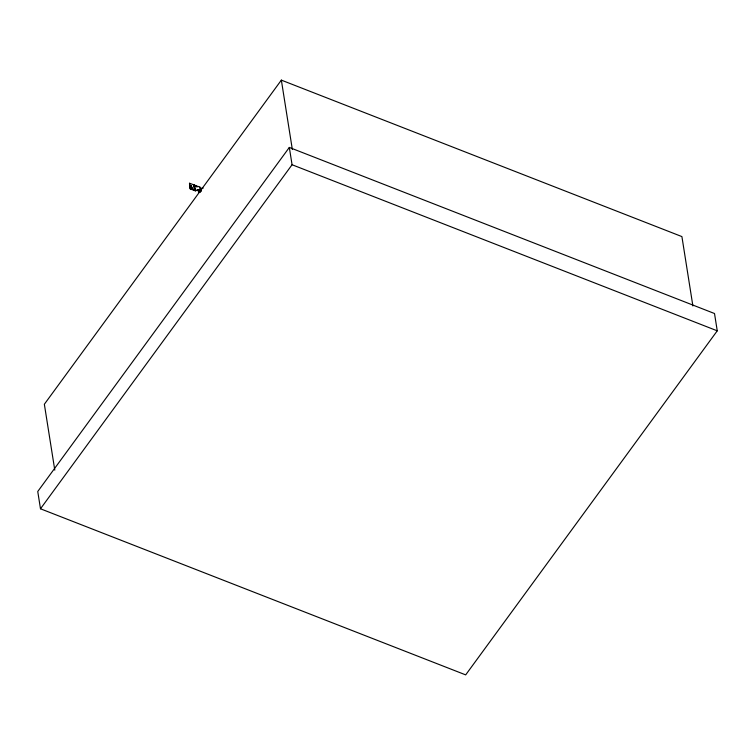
<?xml version="1.0" encoding="UTF-8"?>
<svg xmlns="http://www.w3.org/2000/svg" width="755" height="755" viewBox="0 0 755 755"><rect width="100%" height="100%" fill="white"/><g stroke="black" fill="none" stroke-linecap="round" stroke-linejoin="round"><path stroke-width="1.13" d="M189.505 183.248L189.609 185.956L191.279 187.07L191.525 185.843L190.024 185.381L189.505 183.248L194.139 184.966L194.63 189.854L194.224 190.439L190.279 188.967L190.1 185.881L190.1 187.466L191.44 187.901L191.591 188.646L189.807 187.872M189.609 185.956L190.024 185.381M191.109 186.419L191.525 185.843M190.279 188.967L190.213 187.287L192.006 188.061L191.591 188.646M191.44 187.901L191.845 187.325L190.505 186.891M194.139 184.966L194.224 190.439M198.584 189.694L198.905 191.44L200.32 191.968L199.924 187.108L197.706 186.287L196.243 186.825L196.14 185.711L194.497 185.098L194.092 185.683L195.177 190.855L198.584 189.694L195.177 190.855M195.724 186.287L196.14 185.711M197.3 186.872L197.706 186.287M199.509 187.693L199.924 187.108M199.915 192.544L198.499 192.025L198.905 191.44M692.892 305.964L681.907 236.589L281.351 80.124L44.356 404.246L54.794 470.148M289.325 147.433L37.75 491.496L40.487 508.785L465.675 674.876L717.25 330.822L714.513 313.523L289.325 147.433L292.062 164.732L40.487 508.785M201.17 188.476L200.273 189.194L200.594 191.345M203.18 188.137L200.877 188.269L201.33 191.317M190.685 188.391L194.63 189.854M190.1 185.881L191.685 186.485M292.062 164.732L717.25 330.822M194.497 185.098L195.583 190.269M191.845 187.325L192.006 188.061M198.178 190.279L198.499 192.025M281.351 80.124L292.345 149.499M199.688 190.118L199.839 191.732"/></g></svg>
